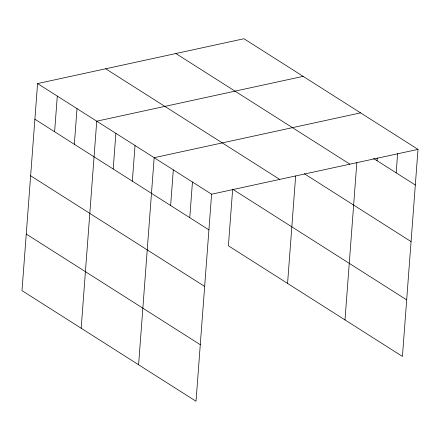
<?xml version="1.0" encoding="UTF-8"?>
<svg xmlns="http://www.w3.org/2000/svg" width="440" height="440" viewBox="0 0 440 440"><rect width="100%" height="100%" fill="white"/><g stroke="black" fill="none" stroke-linecap="round" stroke-linejoin="round"><path stroke-width="0.66" d="M37.571 83.567L22 290.625L196.026 401.258L211.596 194.2L37.571 83.567L243.975 38.742L418 149.375L402.43 356.433L228.404 245.801L232.661 189.233M54.61 131.753L57.294 96.107M74.333 144.293L77.017 108.642M81.169 328.24L96.74 121.182L303.144 76.357M113.201 168.999L115.88 133.353M132.341 181.17L135.025 145.519M138.595 364.749L154.165 157.691L360.569 112.866M170.627 205.507L173.311 169.862M189.772 217.679L192.451 182.028M287.573 283.415L295.647 176.028M345.004 319.924L356.829 162.657M377.036 160.683L377.24 157.944M396.176 172.854L397.623 153.659M211.596 194.2L418 149.375M373.555 158.472L415.322 185.02M175.863 53.532L349.888 164.164M304.332 173.734L411.065 241.588M105.683 68.778L279.708 179.405M233.239 189.602L406.687 299.866M34.887 119.218L208.912 229.851M30.635 175.78L204.661 286.413M26.252 234.064L200.277 344.696"/></g></svg>
